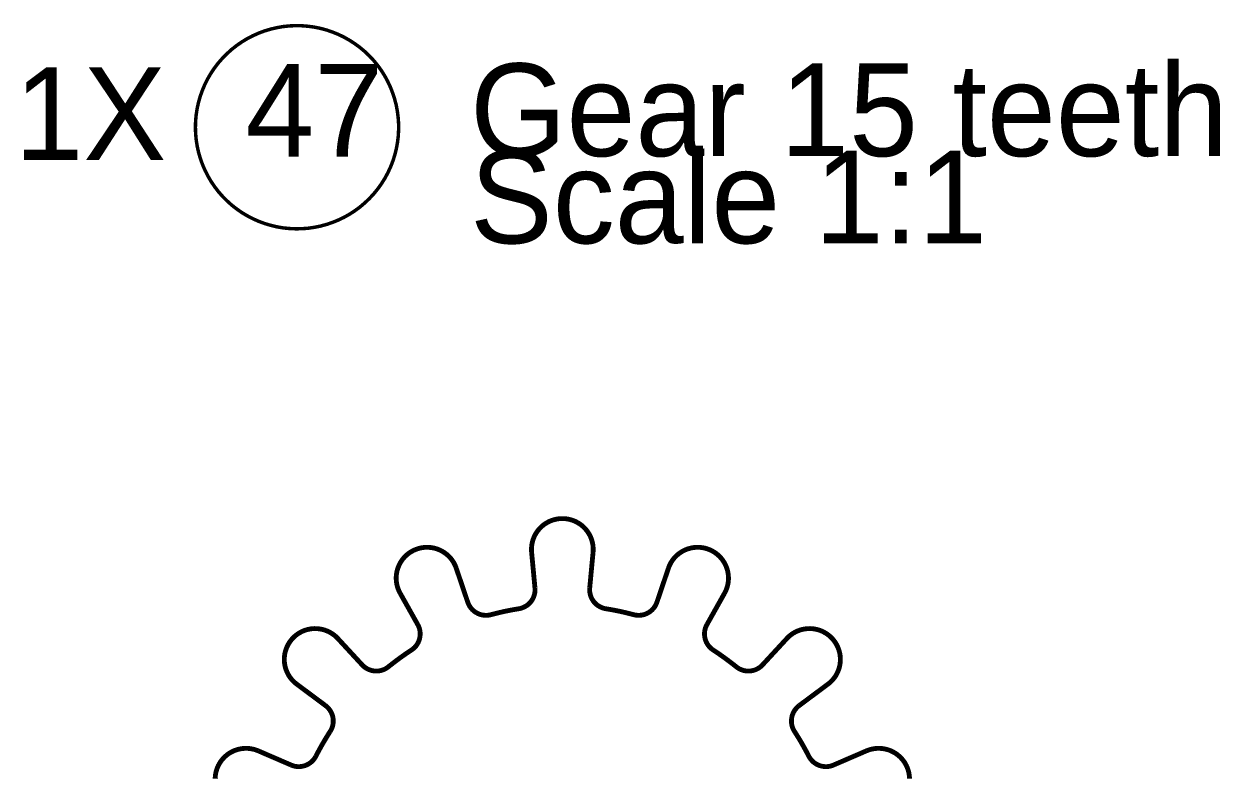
# Model space of a CAD drawing. Extents: x 0.4 to 23.1, y 0.4 to 16.1.
# Drawn here: x 5.123 to 7.565, y 11.479 to 13.015 of the extents above; entities that cross this region are included whole.
import ezdxf

# ---------------------------------------------------------------- set-up
doc = ezdxf.new("R2010")
doc.units = 0
doc.layers.get('0').update_dxf_attribs({"linetype": 'CONTINUOUS'})

msp = doc.modelspace()

# ---------------------------------------------------------------- linework, layer by layer
at = {"color": 0, "const_width": 0.00708}
msp.add_lwpolyline([(5.49257, 12.7164), (5.49843, 12.7048), (5.50493, 12.6937), (5.51215, 12.683), (5.52001, 12.6727), (5.52854, 12.663), (5.5376, 12.6539), (5.54719, 12.6452), (5.55735, 12.6373), (5.56799, 12.6299), (5.57904, 12.6233), (5.5905, 12.6173), (5.60226, 12.6121), (5.61436, 12.6076), (5.62674, 12.6039), (5.63926, 12.6009), (5.65201, 12.5987), (5.66482, 12.5974), (5.67774, 12.5968), (5.69065, 12.597), (5.7035, 12.598), (5.71625, 12.5999), (5.72889, 12.6025), (5.74138, 12.6059), (5.75358, 12.6101), (5.76551, 12.615), (5.77713, 12.6206), (5.78836, 12.627), (5.79915, 12.634), (5.80951, 12.6417), (5.81933, 12.6501), (5.82867, 12.659), (5.8374, 12.6685), (5.84554, 12.6785), (5.85303, 12.689), (5.85986, 12.6999), (5.866, 12.7113), (5.87147, 12.723), (5.87614, 12.735), (5.88004, 12.7473), (5.88319, 12.7598), (5.88558, 12.7725), (5.88715, 12.7853), (5.88792, 12.7982), (5.88792, 12.8111), (5.88704, 12.824), (5.88542, 12.8368), (5.88303, 12.8495), (5.87983, 12.862), (5.87582, 12.8742), (5.8711, 12.8863), (5.86567, 12.8979), (5.85949, 12.9093), (5.8526, 12.9202), (5.84506, 12.9307), (5.83686, 12.9407), (5.82807, 12.9501), (5.81874, 12.959), (5.80881, 12.9673), (5.79844, 12.9749), (5.7876, 12.9819), (5.77636, 12.9883), (5.76471, 12.9939), (5.75276, 12.9987), (5.74056, 13.0029), (5.72808, 13.0062), (5.71544, 13.0088), (5.70264, 13.0105), (5.68978, 13.0115), (5.67686, 13.0117), (5.66401, 13.0111), (5.65115, 13.0097), (5.63846, 13.0074), (5.62592, 13.0044), (5.61356, 13.0007), (5.60151, 12.9961), (5.58974, 12.9908), (5.57829, 12.9848), (5.56728, 12.9781), (5.55669, 12.9707), (5.54656, 12.9627), (5.537, 12.954), (5.52794, 12.9448), (5.51947, 12.9351), (5.51167, 12.9248), (5.5045, 12.9141), (5.49799, 12.9029), (5.49224, 12.8914), (5.48719, 12.8795), (5.48286, 12.8673), (5.47933, 12.8549), (5.47657, 12.8423), (5.47461, 12.8296), (5.47342, 12.8167), (5.47304, 12.8038), (5.47347, 12.7909), (5.47472, 12.7781), (5.47672, 12.7653), (5.47954, 12.7527), (5.48313, 12.7403), (5.48747, 12.7282), (5.49257, 12.7164)], close=True, dxfattribs=at)
at = {"color": 0, "const_width": 0.00985}
for points in [[(6.285, 11.9362), (6.28515, 11.9388), (6.28521, 11.9413), (6.28521, 11.9438), (6.2851, 11.9463), (6.28489, 11.9488), (6.28456, 11.9513), (6.28413, 11.9538), (6.28358, 11.9563), (6.28299, 11.9588), (6.28228, 11.9612), (6.28147, 11.9635), (6.28054, 11.9659), (6.27957, 11.9683), (6.27849, 11.9705), (6.27729, 11.9728), (6.27599, 11.9749), (6.27463, 11.9771), (6.27317, 11.9791), (6.27165, 11.9811), (6.27007, 11.9831), (6.26839, 11.985), (6.2666, 11.9868), (6.26481, 11.9885), (6.26292, 11.9902), (6.26096, 11.9918), (6.2589, 11.9933), (6.25683, 11.9947), (6.25472, 11.996), (6.2525, 11.9973), (6.25028, 11.9985), (6.24799, 11.9996), (6.24567, 12.0005), (6.24333, 12.0015), (6.24089, 12.0022), (6.2385, 12.0029), (6.236, 12.0035), (6.23356, 12.0041), (6.23107, 12.0044), (6.22857, 12.0048), (6.22601, 12.0049), (6.22353, 12.005), (6.22097, 12.005), (6.21847, 12.0049), (6.21593, 12.0048), (6.21343, 12.0044), (6.21094, 12.0041), (6.2085, 12.0035), (6.206, 12.0029), (6.20361, 12.0022), (6.20117, 12.0015), (6.19883, 12.0005), (6.1965, 11.9996), (6.19422, 11.9985), (6.192, 11.9973), (6.18978, 11.996), (6.18767, 11.9947), (6.1856, 11.9933), (6.18354, 11.9918), (6.18158, 11.9902), (6.17969, 11.9885), (6.1779, 11.9868), (6.17611, 11.985), (6.17443, 11.9831), (6.17285, 11.9811), (6.17128, 11.9791), (6.16986, 11.9771), (6.16851, 11.9749), (6.16721, 11.9728), (6.16601, 11.9705), (6.16493, 11.9683), (6.16396, 11.9659), (6.16303, 11.9635), (6.16222, 11.9612), (6.16151, 11.9588), (6.16086, 11.9563), (6.16038, 11.9538), (6.15994, 11.9513), (6.15961, 11.9488), (6.1594, 11.9463), (6.15929, 11.9438), (6.15929, 11.9413), (6.15935, 11.9388), (6.1595, 11.9362)], [(6.00569, 11.9035), (6.00483, 11.9059), (6.0039, 11.9083), (6.00282, 11.9105), (6.00168, 11.9128), (6.00049, 11.915), (5.99918, 11.9172), (5.99778, 11.9193), (5.99631, 11.9213), (5.99474, 11.9233), (5.99311, 11.9252), (5.99138, 11.9271), (5.98958, 11.9289), (5.98774, 11.9306), (5.98579, 11.9322), (5.98383, 11.9337), (5.98178, 11.9352), (5.97965, 11.9366), (5.97749, 11.9379), (5.97526, 11.9391), (5.97304, 11.9403), (5.97071, 11.9413), (5.96837, 11.9423), (5.96599, 11.9431), (5.9636, 11.9438), (5.96115, 11.9445), (5.95871, 11.945), (5.95622, 11.9455), (5.95372, 11.9459), (5.95117, 11.9461), (5.94868, 11.9463), (5.94613, 11.9463), (5.94363, 11.9463), (5.94114, 11.9462), (5.93858, 11.9459), (5.93608, 11.9456), (5.9336, 11.9451), (5.93115, 11.9446), (5.92626, 11.9432), (5.92389, 11.9423), (5.92156, 11.9414), (5.91928, 11.9404), (5.91699, 11.9393), (5.91476, 11.938), (5.9126, 11.9367), (5.91049, 11.9354), (5.90842, 11.9339), (5.90451, 11.9308), (5.90261, 11.929), (5.90082, 11.9273), (5.89914, 11.9254), (5.89746, 11.9235), (5.89589, 11.9216), (5.89442, 11.9195), (5.89301, 11.9174), (5.89171, 11.9153), (5.89046, 11.913), (5.88932, 11.9108), (5.88824, 11.9085), (5.88732, 11.9061), (5.88644, 11.9038), (5.88569, 11.9014), (5.88499, 11.8989), (5.88444, 11.8965), (5.88396, 11.894), (5.88357, 11.8915), (5.88331, 11.889), (5.88308, 11.8865), (5.88303, 11.884), (5.88303, 11.8814), (5.88319, 11.8789), (5.8834, 11.8764), (5.88374, 11.8739), (5.88417, 11.8714), (5.88471, 11.8689), (5.88531, 11.8665), (5.88607, 11.864), (5.88688, 11.8617), (5.88781, 11.8593), (5.88878, 11.857), (5.88992, 11.8548), (5.89111, 11.8525)], [(6.55339, 11.8525), (6.55458, 11.8548), (6.55572, 11.857), (6.55669, 11.8593), (6.55761, 11.8617), (6.55843, 11.864), (6.55919, 11.8665), (6.55979, 11.8689), (6.56033, 11.8714), (6.56076, 11.8739), (6.56108, 11.8764), (6.56131, 11.8789), (6.56147, 11.8814), (6.56147, 11.884), (6.56136, 11.8865), (6.56119, 11.889), (6.56093, 11.8915), (6.56054, 11.894), (6.56006, 11.8965), (6.55951, 11.8989), (6.55881, 11.9014), (6.55806, 11.9038), (6.55718, 11.9061), (6.55626, 11.9085), (6.55518, 11.9108), (6.55404, 11.913), (6.55279, 11.9153), (6.55149, 11.9174), (6.55007, 11.9195), (6.54861, 11.9216), (6.54704, 11.9235), (6.54536, 11.9254), (6.54368, 11.9273), (6.54189, 11.929), (6.53999, 11.9308), (6.53608, 11.9339), (6.53401, 11.9354), (6.5319, 11.9367), (6.52974, 11.938), (6.5275, 11.9393), (6.52522, 11.9404), (6.52294, 11.9414), (6.52061, 11.9423), (6.51824, 11.9432), (6.51335, 11.9446), (6.5109, 11.9451), (6.5084, 11.9456), (6.50592, 11.9459), (6.50336, 11.9462), (6.50087, 11.9463), (6.49837, 11.9463), (6.49582, 11.9463), (6.49333, 11.9461), (6.49078, 11.9459), (6.48828, 11.9455), (6.48579, 11.945), (6.48335, 11.9445), (6.4809, 11.9438), (6.47851, 11.9431), (6.47613, 11.9423), (6.47379, 11.9413), (6.47146, 11.9403), (6.46924, 11.9391), (6.46701, 11.9379), (6.46485, 11.9366), (6.46272, 11.9352), (6.46067, 11.9337), (6.45871, 11.9322), (6.45676, 11.9306), (6.45492, 11.9289), (6.45313, 11.9271), (6.45139, 11.9252), (6.44976, 11.9233), (6.44819, 11.9213), (6.44672, 11.9193), (6.44532, 11.9172), (6.44401, 11.915), (6.44282, 11.9128), (6.44168, 11.9105), (6.4406, 11.9083), (6.43967, 11.9059), (6.43881, 11.9035)], [(6.16635, 11.8634), (6.1595, 11.9362)], [(6.27815, 11.8634), (6.285, 11.9362)], [(6.02914, 11.8342), (6.00569, 11.9035)], [(6.41536, 11.8342), (6.43881, 11.9035)], [(5.92692, 11.7887), (5.89111, 11.8525)], [(6.13331, 11.8209), (6.13531, 11.8212), (6.13732, 11.8217), (6.13926, 11.8223), (6.14117, 11.823), (6.14307, 11.8238), (6.14492, 11.8247), (6.14671, 11.8256), (6.14849, 11.8267), (6.15018, 11.8278), (6.15181, 11.829), (6.15332, 11.8304), (6.15483, 11.8318), (6.15625, 11.8333), (6.15761, 11.8348), (6.15886, 11.8364), (6.16, 11.8381), (6.16108, 11.8398), (6.16206, 11.8416), (6.16297, 11.8435), (6.16374, 11.8453), (6.16444, 11.8473), (6.16504, 11.8492), (6.16553, 11.8512), (6.16596, 11.8532), (6.16624, 11.8553), (6.16639, 11.8573), (6.1665, 11.8593), (6.16644, 11.8614), (6.16635, 11.8634)], [(6.27815, 11.8634), (6.27806, 11.8614), (6.278, 11.8593), (6.2781, 11.8573), (6.27826, 11.8553), (6.27854, 11.8532), (6.27897, 11.8512), (6.27946, 11.8492), (6.28006, 11.8473), (6.28071, 11.8453), (6.28153, 11.8435), (6.28244, 11.8416), (6.28342, 11.8398), (6.2845, 11.8381), (6.28564, 11.8364), (6.28689, 11.8348), (6.28825, 11.8333), (6.28965, 11.8318), (6.29113, 11.8304), (6.29269, 11.829), (6.29432, 11.8278), (6.29601, 11.8267), (6.29779, 11.8256), (6.29958, 11.8247), (6.30143, 11.8238), (6.30328, 11.823), (6.30524, 11.8223), (6.30718, 11.8217), (6.30919, 11.8212), (6.31119, 11.8209)], [(6.51758, 11.7887), (6.55339, 11.8525)], [(6.02914, 11.8342), (6.02983, 11.8323), (6.03065, 11.8305), (6.03153, 11.8286), (6.03256, 11.8268), (6.03358, 11.8251), (6.03478, 11.8234), (6.03603, 11.8218), (6.03738, 11.8203), (6.03879, 11.8188), (6.04031, 11.8174), (6.04189, 11.8161), (6.04351, 11.8148), (6.04519, 11.8137), (6.04693, 11.8127), (6.04872, 11.8117), (6.05057, 11.8108), (6.05246, 11.81), (6.05442, 11.8093), (6.05637, 11.8087), (6.05832, 11.8083), (6.06039, 11.8079), (6.06239, 11.8077), (6.06446, 11.8075), (6.06646, 11.8075), (6.06853, 11.8075), (6.07053, 11.8077), (6.0726, 11.8079), (6.0746, 11.8083), (6.07656, 11.8088)], [(6.13331, 11.8209), (6.12614, 11.8197), (6.11903, 11.8184), (6.11187, 11.817), (6.10476, 11.8156), (6.09771, 11.814), (6.09065, 11.8123), (6.08361, 11.8106), (6.07656, 11.8088)], [(6.36794, 11.8088), (6.36089, 11.8106), (6.35385, 11.8123), (6.34679, 11.814), (6.33968, 11.8156), (6.33263, 11.817), (6.32547, 11.8184), (6.31836, 11.8197), (6.31119, 11.8209)], [(6.36794, 11.8088), (6.3699, 11.8083), (6.3719, 11.8079), (6.37397, 11.8077), (6.37597, 11.8075), (6.37804, 11.8075), (6.38004, 11.8075), (6.38211, 11.8077), (6.38411, 11.8079), (6.38618, 11.8083), (6.38813, 11.8087), (6.39008, 11.8093), (6.39204, 11.81), (6.39393, 11.8108), (6.39578, 11.8117), (6.39757, 11.8127), (6.39931, 11.8137), (6.40099, 11.8148), (6.40261, 11.8161), (6.40419, 11.8174), (6.40571, 11.8188), (6.40712, 11.8203), (6.40847, 11.8218), (6.40972, 11.8234), (6.41086, 11.8251), (6.41194, 11.8268), (6.41297, 11.8286), (6.41385, 11.8305), (6.41465, 11.8323), (6.41536, 11.8342)], [(5.76383, 11.7601), (5.7621, 11.7619), (5.76031, 11.7637), (5.7584, 11.7653), (5.75646, 11.7669), (5.75444, 11.7684), (5.75233, 11.7699), (5.75022, 11.7712), (5.74804, 11.7725), (5.74582, 11.7737), (5.74354, 11.7747), (5.74121, 11.7758), (5.73882, 11.7766), (5.73643, 11.7775), (5.73406, 11.7782), (5.73161, 11.7788), (5.72911, 11.7793), (5.72661, 11.7797), (5.72412, 11.78), (5.72157, 11.7802), (5.71907, 11.7803), (5.71658, 11.7804), (5.71403, 11.7803), (5.71153, 11.7801), (5.70899, 11.7798), (5.70649, 11.7794), (5.70404, 11.7789), (5.70161, 11.7783), (5.69917, 11.7776), (5.69672, 11.7769), (5.69439, 11.7759), (5.69206, 11.775), (5.68978, 11.7739), (5.6875, 11.7727), (5.68533, 11.7715), (5.68317, 11.7702), (5.6811, 11.7688), (5.6791, 11.7673), (5.67708, 11.7657), (5.67518, 11.764), (5.67333, 11.7623), (5.6716, 11.7605), (5.66992, 11.7586), (5.66829, 11.7566), (5.66678, 11.7546), (5.66531, 11.7526), (5.66396, 11.7504), (5.66265, 11.7483), (5.66146, 11.746), (5.66038, 11.7438), (5.65935, 11.7415), (5.65842, 11.7391), (5.65761, 11.7367), (5.65685, 11.7343), (5.65625, 11.7319), (5.65571, 11.7294), (5.65528, 11.7269), (5.65494, 11.7244), (5.65474, 11.7219), (5.65462, 11.7193), (5.65457, 11.7168), (5.65462, 11.7143), (5.65479, 11.7118), (5.65506, 11.7092), (5.65543, 11.7068), (5.65593, 11.7043), (5.65653, 11.7018), (5.65717, 11.6994), (5.65793, 11.697), (5.65881, 11.6947), (5.65978, 11.6923), (5.66081, 11.69), (5.66194, 11.6878), (5.66319, 11.6855), (5.6645, 11.6834), (5.6659, 11.6813), (5.66743, 11.6793), (5.66894, 11.6773), (5.67063, 11.6753), (5.67236, 11.6735), (5.67415, 11.6717), (5.676, 11.67), (5.67796, 11.6684), (5.6799, 11.6669)], [(5.91407, 11.7364), (5.91575, 11.7376), (5.91737, 11.7389), (5.91894, 11.7402), (5.92042, 11.7416), (5.92182, 11.7431), (5.92318, 11.7446), (5.92443, 11.7462), (5.92557, 11.7479), (5.92665, 11.7497), (5.92763, 11.7515), (5.9285, 11.7533), (5.92931, 11.7552), (5.92996, 11.7571), (5.93056, 11.7591), (5.93104, 11.7611), (5.93143, 11.7631), (5.93169, 11.7651), (5.93192, 11.7671), (5.93197, 11.7692), (5.93192, 11.7712), (5.93181, 11.7732), (5.93153, 11.7753), (5.93115, 11.7773), (5.93072, 11.7793), (5.93018, 11.7813), (5.92953, 11.7832), (5.92871, 11.785), (5.9279, 11.7869), (5.92692, 11.7887)], [(6.51758, 11.7887), (6.5166, 11.7869), (6.51579, 11.785), (6.51497, 11.7832), (6.51432, 11.7813), (6.51378, 11.7793), (6.51329, 11.7773), (6.51297, 11.7753), (6.51269, 11.7732), (6.51258, 11.7712), (6.51253, 11.7692), (6.51258, 11.7671), (6.51275, 11.7651), (6.51307, 11.7631), (6.51346, 11.7611), (6.51394, 11.7591), (6.51449, 11.7571), (6.51519, 11.7552), (6.516, 11.7533), (6.51687, 11.7515), (6.51785, 11.7497), (6.51893, 11.7479), (6.52007, 11.7462), (6.52132, 11.7446), (6.52268, 11.7431), (6.52408, 11.7416), (6.52556, 11.7402), (6.52713, 11.7389), (6.52875, 11.7376), (6.53043, 11.7364)], [(6.7646, 11.6669), (6.76654, 11.6684), (6.7685, 11.67), (6.77035, 11.6717), (6.77214, 11.6735), (6.77387, 11.6753), (6.7755, 11.6773), (6.77707, 11.6793), (6.7786, 11.6813), (6.78, 11.6834), (6.78131, 11.6855), (6.78256, 11.6878), (6.78369, 11.69), (6.78472, 11.6923), (6.78569, 11.6947), (6.78657, 11.697), (6.78733, 11.6994), (6.78797, 11.7018), (6.78857, 11.7043), (6.78907, 11.7068), (6.78939, 11.7092), (6.78971, 11.7118), (6.78988, 11.7143), (6.78993, 11.7168), (6.78988, 11.7193), (6.78976, 11.7219), (6.78956, 11.7244), (6.78922, 11.7269), (6.78879, 11.7294), (6.78825, 11.7319), (6.7876, 11.7343), (6.78689, 11.7367), (6.78608, 11.7391), (6.78515, 11.7415), (6.78413, 11.7438), (6.78304, 11.746), (6.78185, 11.7483), (6.78054, 11.7504), (6.77919, 11.7526), (6.77772, 11.7546), (6.77621, 11.7566), (6.77458, 11.7586), (6.77289, 11.7605), (6.77115, 11.7623), (6.76932, 11.764), (6.76742, 11.7657), (6.7654, 11.7673), (6.7634, 11.7688), (6.76133, 11.7702), (6.75917, 11.7715), (6.757, 11.7727), (6.75472, 11.7739), (6.75244, 11.775), (6.75011, 11.7759), (6.74772, 11.7769), (6.74533, 11.7776), (6.74294, 11.7783), (6.74046, 11.7789), (6.73801, 11.7794), (6.73551, 11.7798), (6.73296, 11.7801), (6.73047, 11.7803), (6.72792, 11.7804), (6.72542, 11.7803), (6.72293, 11.7802), (6.72038, 11.78), (6.71789, 11.7797), (6.71539, 11.7793), (6.71289, 11.7788), (6.71044, 11.7782), (6.70806, 11.7775), (6.70568, 11.7766), (6.70329, 11.7758), (6.70096, 11.7747), (6.69868, 11.7737), (6.69646, 11.7725), (6.69211, 11.7699), (6.69006, 11.7684), (6.68804, 11.7669), (6.68608, 11.7653), (6.68419, 11.7637), (6.6824, 11.7619), (6.68067, 11.7601)], [(5.81347, 11.7063), (5.76383, 11.7601)], [(6.63103, 11.7063), (6.68067, 11.7601)], [(5.91407, 11.7364), (5.90804, 11.7325), (5.90201, 11.7284), (5.89606, 11.7242), (5.89019, 11.72), (5.88433, 11.7157), (5.87853, 11.7113), (5.87283, 11.7069), (5.86714, 11.7024)], [(6.57736, 11.7024), (6.57167, 11.7069), (6.56597, 11.7113), (6.56017, 11.7157), (6.55431, 11.72), (6.54844, 11.7242), (6.54249, 11.7284), (6.53646, 11.7325), (6.53043, 11.7364)], [(5.81347, 11.7063), (5.81489, 11.7048), (5.81635, 11.7034), (5.81793, 11.7022), (5.81961, 11.7009), (5.82129, 11.6998), (5.82303, 11.6987), (5.82482, 11.6977), (5.82671, 11.6969), (5.82856, 11.6961), (5.83051, 11.6955), (5.83247, 11.6949), (5.83447, 11.6944), (5.83649, 11.6941), (5.83849, 11.6938), (5.84056, 11.6936), (5.84256, 11.6936), (5.84462, 11.6937), (5.84668, 11.6938), (5.84868, 11.6941), (5.85069, 11.6945), (5.85271, 11.695), (5.85465, 11.6956), (5.85656, 11.6962), (5.85846, 11.6971), (5.86029, 11.6979), (5.86208, 11.6989), (5.86382, 11.7), (5.8655, 11.7011), (5.86714, 11.7024)], [(6.57736, 11.7024), (6.579, 11.7011), (6.58068, 11.7), (6.58242, 11.6989), (6.58421, 11.6979), (6.58604, 11.6971), (6.58794, 11.6962), (6.58985, 11.6956), (6.59179, 11.695), (6.59381, 11.6945), (6.59581, 11.6941), (6.59782, 11.6938), (6.59988, 11.6937), (6.60189, 11.6936), (6.60394, 11.6936), (6.60601, 11.6938), (6.60801, 11.6941), (6.61003, 11.6944), (6.61203, 11.6949), (6.61399, 11.6955), (6.61594, 11.6961), (6.61783, 11.6969), (6.61968, 11.6977), (6.62147, 11.6987), (6.62321, 11.6998), (6.62489, 11.7009), (6.62657, 11.7022), (6.62815, 11.7034), (6.62961, 11.7048), (6.63103, 11.7063)], [(5.73861, 11.6232), (5.6799, 11.6669)], [(6.70589, 11.6232), (6.7646, 11.6669)], [(5.7481, 11.5702), (5.74918, 11.5719), (5.75017, 11.5737), (5.75103, 11.5756), (5.75185, 11.5774), (5.7525, 11.5794), (5.7531, 11.5813), (5.75358, 11.5833), (5.75396, 11.5853), (5.75424, 11.5873), (5.75439, 11.5894), (5.75444, 11.5914), (5.75439, 11.5935), (5.75429, 11.5955), (5.75401, 11.5975), (5.75364, 11.5996), (5.75319, 11.6016), (5.75261, 11.6035), (5.75196, 11.6054), (5.75114, 11.6073), (5.75032, 11.6092), (5.74935, 11.611), (5.74826, 11.6127), (5.74713, 11.6144), (5.74593, 11.616), (5.74463, 11.6176), (5.74322, 11.6191), (5.74175, 11.6206), (5.74018, 11.6219), (5.73861, 11.6232)], [(6.70589, 11.6232), (6.70426, 11.6219), (6.70275, 11.6206), (6.70128, 11.6191), (6.69987, 11.6176), (6.69857, 11.616), (6.69732, 11.6144), (6.69618, 11.6127), (6.69515, 11.611), (6.69417, 11.6092), (6.69331, 11.6073), (6.69254, 11.6054), (6.69189, 11.6035), (6.69129, 11.6016), (6.69086, 11.5996), (6.69049, 11.5975), (6.69021, 11.5955), (6.69011, 11.5935), (6.69006, 11.5914), (6.69011, 11.5894), (6.69026, 11.5873), (6.69054, 11.5853), (6.69092, 11.5833), (6.6914, 11.5813), (6.692, 11.5794), (6.69265, 11.5774), (6.69347, 11.5756), (6.69433, 11.5737), (6.69532, 11.5719), (6.6964, 11.5702)], [(5.7481, 11.5702), (5.74419, 11.5641), (5.7404, 11.5579), (5.73665, 11.5517), (5.73296, 11.5454), (5.72939, 11.5391), (5.72592, 11.5328), (5.72244, 11.5264), (5.71913, 11.52)], [(6.72537, 11.52), (6.72206, 11.5264), (6.71858, 11.5328), (6.71511, 11.5391), (6.71153, 11.5454), (6.70785, 11.5517), (6.7041, 11.5579), (6.70025, 11.5641), (6.6964, 11.5702)], [(5.60129, 11.5307), (5.59896, 11.5316), (5.59418, 11.5333), (5.59174, 11.5339), (5.58931, 11.5344), (5.58681, 11.5349), (5.58431, 11.5353), (5.58182, 11.5356), (5.57926, 11.5357), (5.57676, 11.5358), (5.57422, 11.5357), (5.57167, 11.5356), (5.56917, 11.5354), (5.56668, 11.535), (5.56418, 11.5346), (5.56174, 11.5341), (5.55931, 11.5334), (5.55686, 11.5327), (5.55447, 11.5319), (5.55214, 11.531), (5.54981, 11.5299), (5.54758, 11.5288), (5.54536, 11.5276), (5.54313, 11.5264), (5.54101, 11.525), (5.53896, 11.5235), (5.53694, 11.522), (5.53504, 11.5203), (5.53315, 11.5187), (5.53136, 11.5169), (5.52962, 11.515), (5.528, 11.5131), (5.52642, 11.5112), (5.5249, 11.5092), (5.52349, 11.5071), (5.52214, 11.5049), (5.51975, 11.5005), (5.51872, 11.4982), (5.51774, 11.4958), (5.51682, 11.4935), (5.51606, 11.491), (5.5154, 11.4887), (5.51481, 11.4862), (5.51432, 11.4837), (5.51394, 11.4812), (5.51361, 11.4787), (5.51346, 11.4762), (5.51335, 11.4737)], [(5.66846, 11.5017), (5.60129, 11.5307)], [(6.77604, 11.5017), (6.84321, 11.5307)], [(6.9311, 11.4737), (6.93104, 11.4762), (6.93088, 11.4787), (6.93056, 11.4812), (6.93018, 11.4837), (6.92969, 11.4862), (6.9291, 11.4887), (6.92844, 11.491), (6.92763, 11.4935), (6.92676, 11.4958), (6.92578, 11.4982), (6.92475, 11.5005), (6.92236, 11.5049), (6.92101, 11.5071), (6.9196, 11.5092), (6.91808, 11.5112), (6.9165, 11.5131), (6.91488, 11.515), (6.91314, 11.5169), (6.91135, 11.5187), (6.90944, 11.5203), (6.90756, 11.522), (6.90554, 11.5235), (6.90349, 11.525), (6.90136, 11.5264), (6.89914, 11.5276), (6.89692, 11.5288), (6.89469, 11.5299), (6.89236, 11.531), (6.89003, 11.5319), (6.88764, 11.5327), (6.88519, 11.5334), (6.88276, 11.5341), (6.88032, 11.5346), (6.87782, 11.535), (6.87532, 11.5354), (6.87283, 11.5356), (6.87028, 11.5357), (6.86778, 11.5358), (6.86524, 11.5357), (6.86268, 11.5356), (6.86019, 11.5353), (6.85769, 11.5349), (6.85519, 11.5344), (6.85275, 11.5339), (6.85032, 11.5333), (6.84554, 11.5316), (6.84321, 11.5307)], [(5.66846, 11.5017), (5.67036, 11.5009), (5.67231, 11.5003), (5.67426, 11.4997), (5.67626, 11.4992), (5.67828, 11.4989), (5.68028, 11.4986), (5.68235, 11.4985), (5.6844, 11.4985), (5.68642, 11.4985), (5.68847, 11.4987), (5.69049, 11.499), (5.69249, 11.4994), (5.6945, 11.4999), (5.69646, 11.5005), (5.69835, 11.5011), (5.70025, 11.502), (5.7021, 11.5028), (5.70389, 11.5038), (5.70562, 11.5049), (5.70731, 11.5061), (5.70893, 11.5073), (5.71044, 11.5086), (5.71197, 11.51), (5.71468, 11.5131), (5.71593, 11.5147), (5.71707, 11.5164), (5.71815, 11.5181), (5.71913, 11.52)], [(6.72537, 11.52), (6.72635, 11.5181), (6.72743, 11.5164), (6.72857, 11.5147), (6.72982, 11.5131), (6.73253, 11.51), (6.73406, 11.5086), (6.73557, 11.5073), (6.73719, 11.5061), (6.73888, 11.5049), (6.74061, 11.5038), (6.7424, 11.5028), (6.74425, 11.502), (6.74615, 11.5011), (6.74804, 11.5005), (6.75, 11.4999), (6.75201, 11.4994), (6.75401, 11.499), (6.75603, 11.4987), (6.75808, 11.4985), (6.7601, 11.4985), (6.76215, 11.4985), (6.76421, 11.4986), (6.76622, 11.4989), (6.76824, 11.4992), (6.77024, 11.4997), (6.77219, 11.5003), (6.77414, 11.5009), (6.77604, 11.5017)]]:
    msp.add_lwpolyline(points, dxfattribs=at)

# ---------------------------------------------------------------- texts
at = {"color": 0}
for s, height, p in [('1X', 0.18931, (5.1036, 12.7376)), ('47', 0.189294, (5.57526, 12.7444)), ('Gear 15 teeth', 0.189279, (6.03387, 12.7452)), ('Scale 1:1', 0.189317, (6.03387, 12.5672))]:
    msp.add_text(s, height=height, dxfattribs=at).set_placement(p)

doc.saveas('drawing.dxf')
